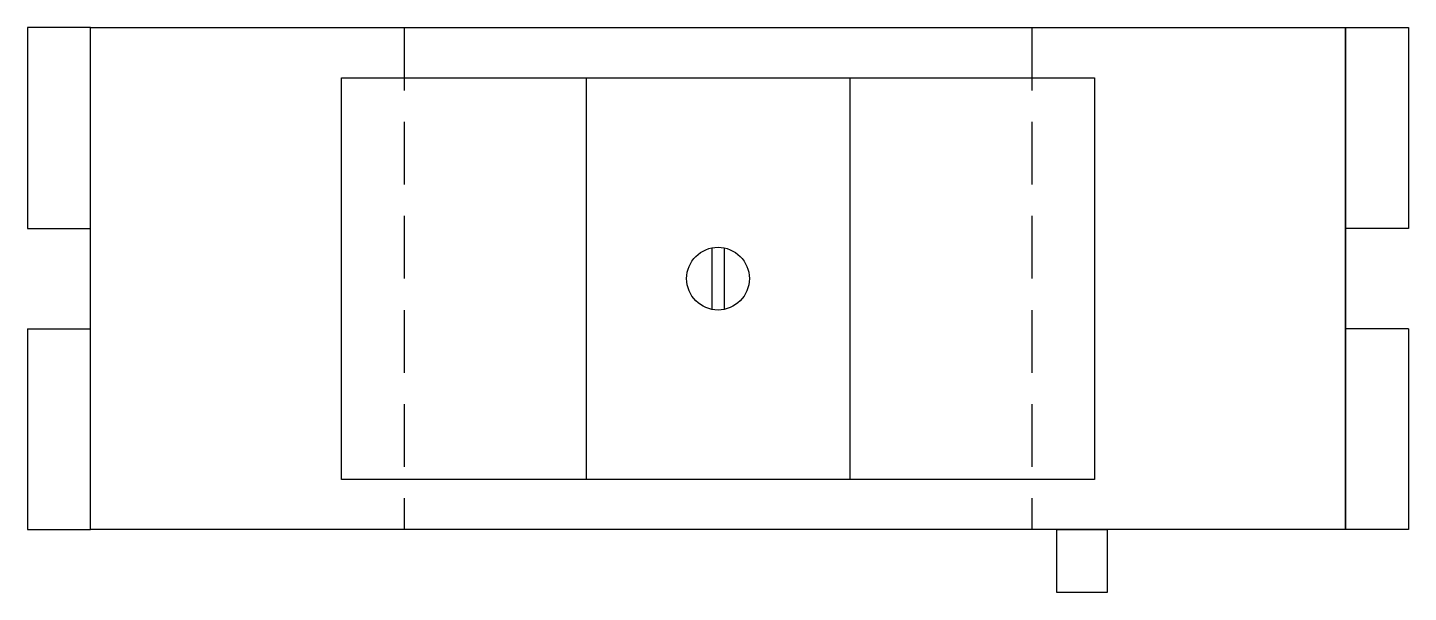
# Model space of a CAD drawing. Header units: inches. Extents: x 0 to 110, y 0 to 45.
import ezdxf

# ---------------------------------------------------------------- set-up
doc = ezdxf.new("R2010")
doc.units = ezdxf.units.IN
doc.linetypes.add('ASVLTYPE', pattern=[0.75, 0.5, -0.25])

# ---------------------------------------------------------------- blocks, each defined once
blk = doc.blocks.new('EM4H04-3')
at = {"color": 85, "linetype": 'ASVLTYPE', "ltscale": 10}
for p, q in [((30, 40), (30, 0)), ((80, 40), (80, 0))]:
    blk.add_line(p, q, dxfattribs=at)
at = {"color": 85}
for p, q in [((44.5, 36), (44.5, 4)), ((65.5, 36), (65.5, 4)), ((0, 24), (5, 24)), ((110, 24), (105, 24)), ((54.5, 22.45), (54.5, 17.55)), ((55.5, 22.45), (55.5, 17.55)), ((0, 16), (5, 16)), ((110, 16), (105, 16))]:
    blk.add_line(p, q, dxfattribs=at)
for points in [[(0, 16), (0, 0), (5, 0), (5, 40), (0, 40), (0, 24)], [(110, 16), (110, 0), (105, 0), (105, 40), (110, 40), (110, 24)]]:
    blk.add_lwpolyline(points, dxfattribs=at)
for points in [[(5, 40), (105, 40), (105, 0), (5, 0)], [(25, 36), (85, 36), (85, 4), (25, 4)], [(85.99, 0), (85.99, -5), (81.99, -5), (81.99, 0)]]:
    blk.add_lwpolyline(points, close=True, dxfattribs=at)
blk.add_circle((55, 20), 2.5, dxfattribs=at)

msp = doc.modelspace()

# ---------------------------------------------------------------- block references
msp.add_blockref('EM4H04-3', (0, 5))

doc.saveas('drawing.dxf')
